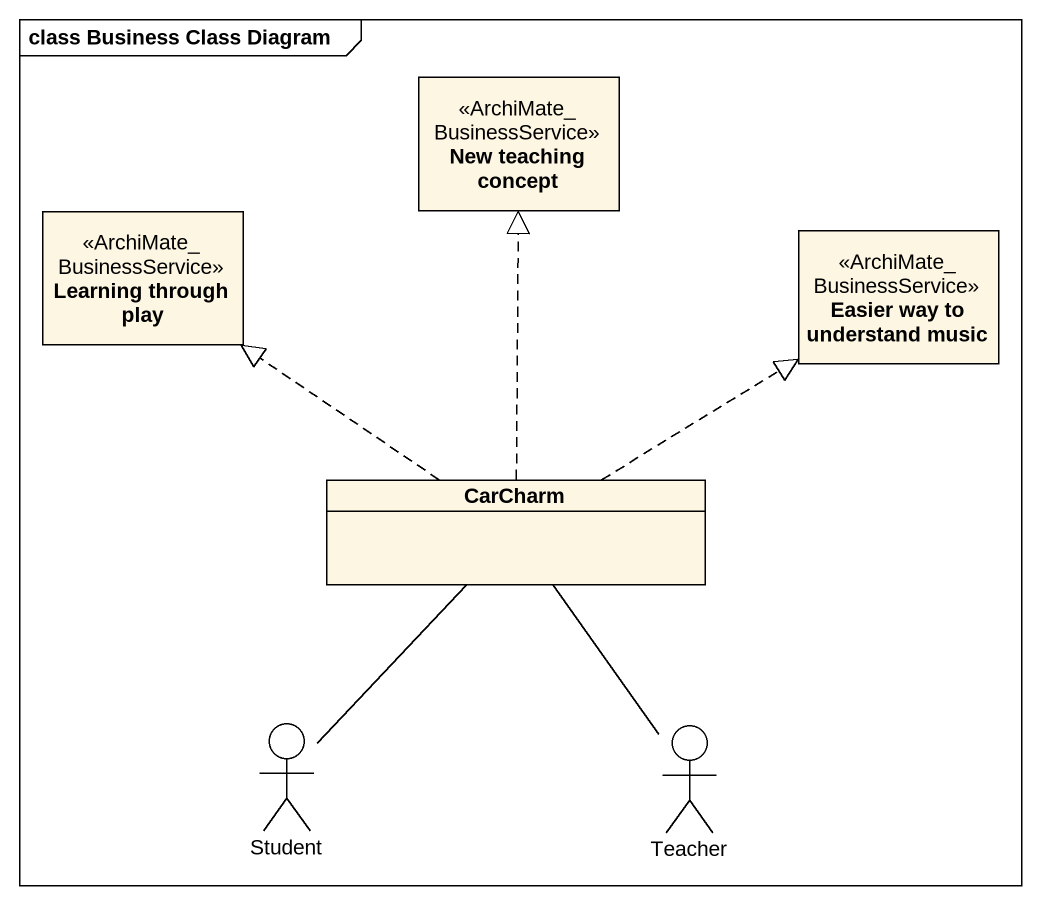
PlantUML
@startuml
mainframe class Business Class Diagram
allowmixing
hide circle
hide empty members
class "New teaching concept" as New_teaching_concept <<ArchiMate_BusinessService>>
class "Learning through play" as Learning_through_play <<ArchiMate_BusinessService>>
class "Easier way to understand music" as Easier_way_to_understand <<ArchiMate_BusinessService>>
class CarCharm
actor Student
actor Teacher
CarCharm .up.|> New_teaching_concept
CarCharm .up.|> Learning_through_play
CarCharm .up.|> Easier_way_to_understand
CarCharm -- Student
CarCharm -- Teacher
@enduml
